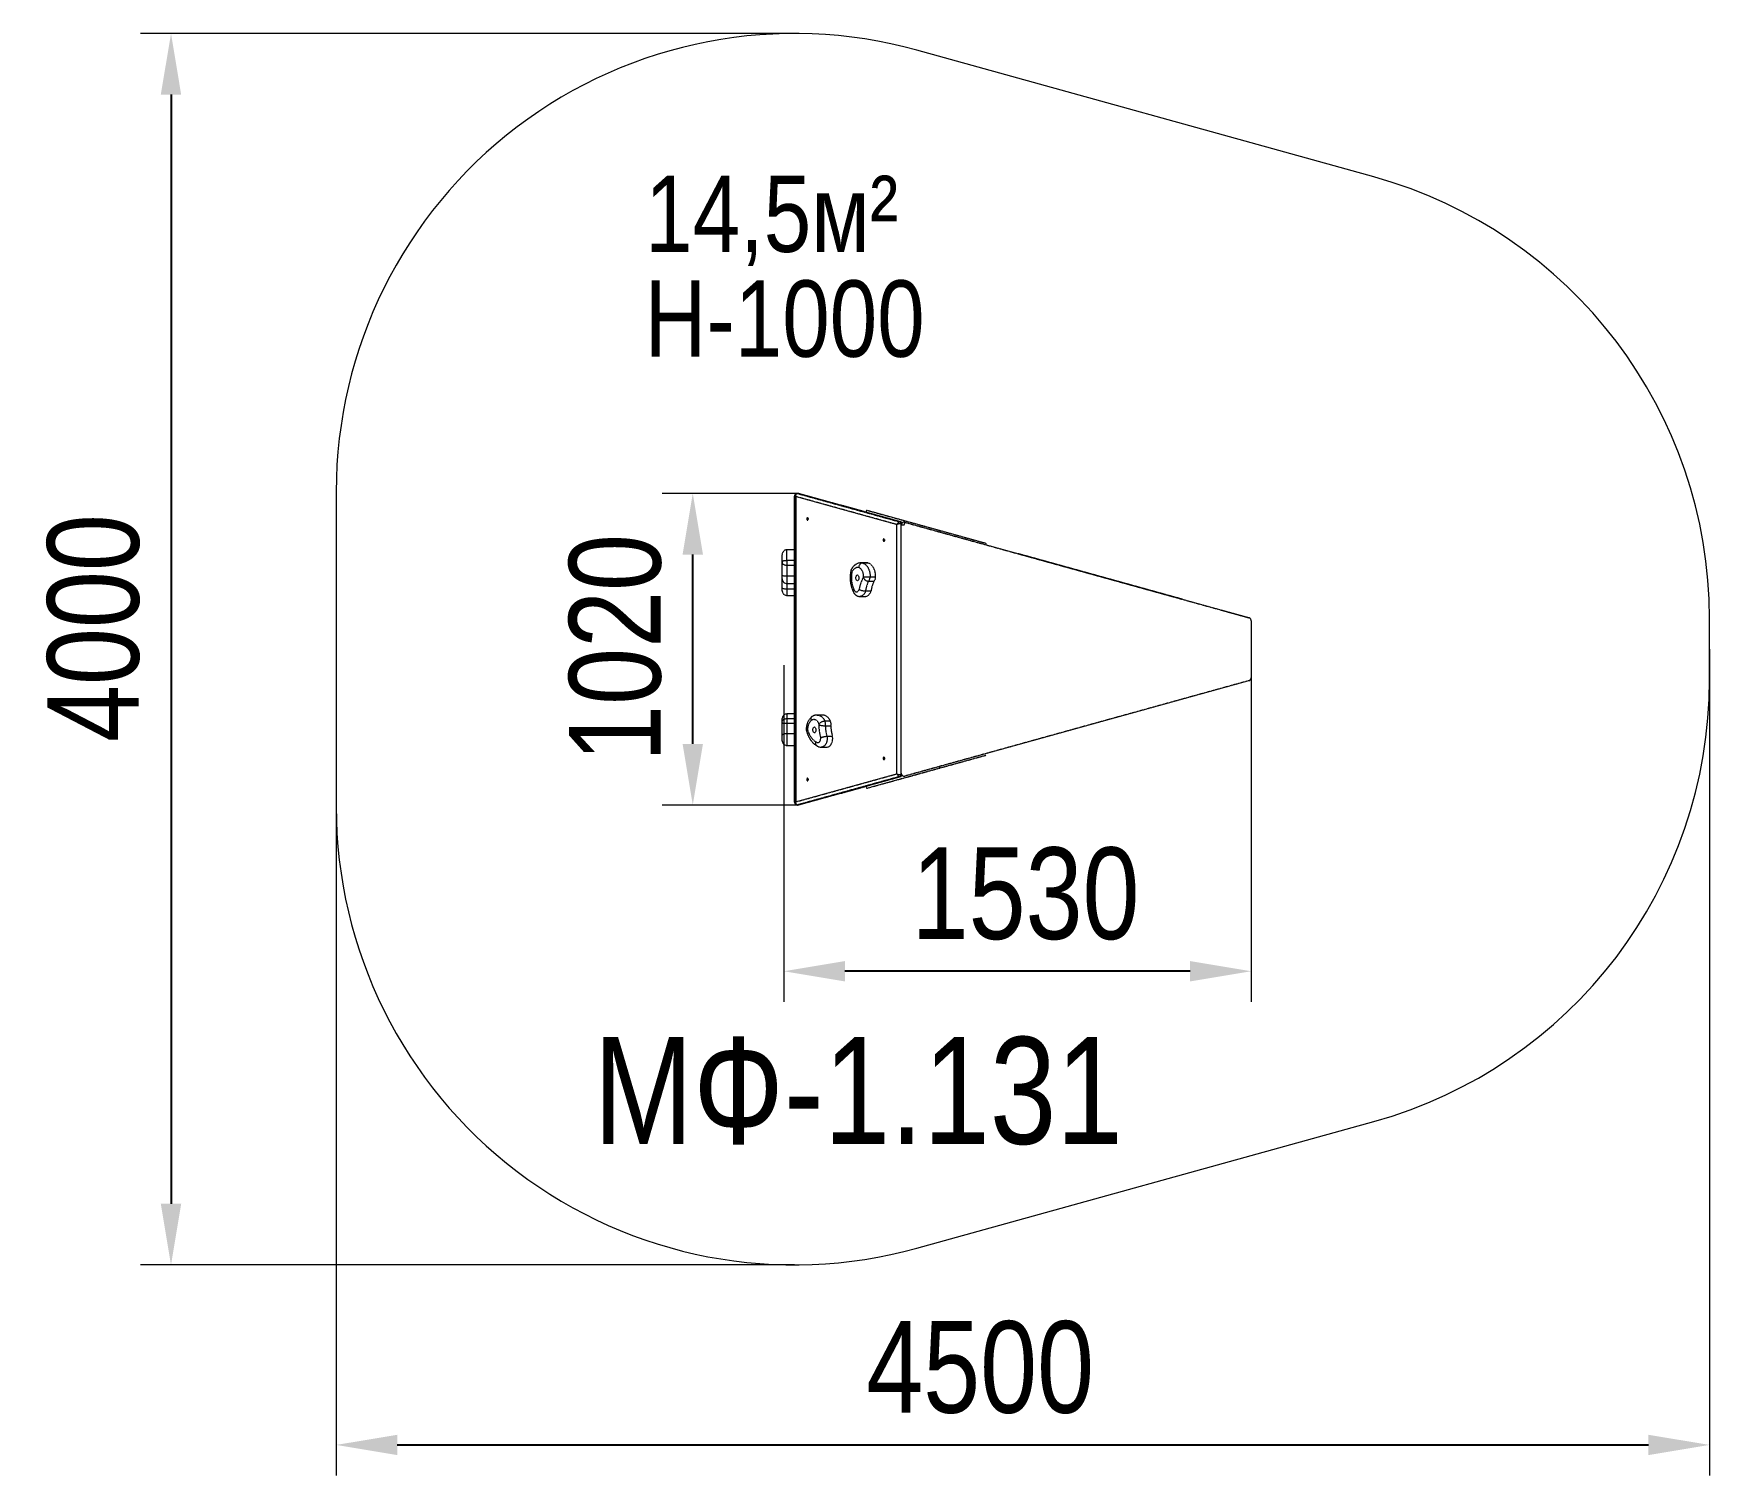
# Model space of a CAD drawing. Header units: millimetres. Extents: x -3068 to 2419, y -2559 to 2162.
import ezdxf

# ---------------------------------------------------------------- set-up
doc = ezdxf.new("R2010")
doc.units = ezdxf.units.MM
doc.linetypes.add('HIDDEN', pattern=[1.905, 1.27, -0.635])
for name, color, linetype in [('DIKOM_АРТИКУЛ', 7, 'Continuous'), ('DIKOM_ЗОНА', 90, 'Continuous'), ('DIKOM_ОБЪЕКТ', 7, 'Continuous'), ('DIKOM_РАЗМЕР_ЗОНА', 7, 'Continuous'), ('DIKOM_РАЗМЕР_ОБЪЕКТА', 7, 'Continuous')]:
    doc.layers.add(name, color=color, linetype=linetype)
doc.styles.add('style1', font='arialbd.ttf', dxfattribs={"width": 0.8})
doc.dimstyles.new('1-50', dxfattribs={"dimtxt": 300, "dimasz": 200, "dimexe": 100, "dimexo": 0, "dimgap": 100, "dimtad": 1, "dimtxsty": 'style1', "dimcen": 200, "dimclrd": 7, "dimclre": 7, "dimclrt": 7, "dimadec": 1, "dimazin": 2, "dimtfac": 1, "dimtmove": 0, "dimatfit": 2, "dimfxl": 0, "dimlwd": 25, "dimlwe": 18, "dimarcsym": 0})

# ---------------------------------------------------------------- blocks, each defined once
blk = doc.blocks.new('*D3')
at = {"layer": 'Defpoints', "color": 0, "transparency": 16777216}
for p in [(-611.5, 94.5), (918.5, 94.5), (-611.5, -907.8)]:
    blk.add_point(p, dxfattribs=at)
at = {"layer": 'DIKOM_РАЗМЕР_ОБЪЕКТА', "color": 7, "lineweight": 18, "transparency": 16777216}
for p, q in [((-611.5, 94.5), (-611.5, -1007.8)), ((918.5, 94.5), (918.5, -1007.8))]:
    blk.add_line(p, q, dxfattribs=at)
at = {"layer": 'DIKOM_РАЗМЕР_ОБЪЕКТА', "color": 7, "lineweight": 25, "transparency": 16777216}
blk.add_line((718.5, -907.8), (-411.5, -907.8), dxfattribs=at)
at = {"layer": 'DIKOM_РАЗМЕР_ОБЪЕКТА', "color": 7, "transparency": 16777216}
for points in [[(-411.5, -874.5), (-411.5, -941.1), (-611.5, -907.8)], [(718.5, -874.5), (718.5, -941.1), (918.5, -907.8)]]:
    blk.add_solid(points, dxfattribs=at)
at = {"layer": 'DIKOM_РАЗМЕР_ОБЪЕКТА', "color": 7, "transparency": 16777216, "insert": (179.8, -654.5), "char_height": 300, "attachment_point": 5, "style": 'style1'}
blk.add_mtext('{\\fArial|b0|i0|c204|p34;1530}', dxfattribs=at)
blk = doc.blocks.new('*D0')
at = {"layer": 'Defpoints', "color": 0, "transparency": 16777216}
for p in [(-909.6, 656.5), (-567.9, 656.5), (-567.9, -363.5)]:
    blk.add_point(p, dxfattribs=at)
at = {"layer": 'DIKOM_РАЗМЕР_ОБЪЕКТА', "color": 7, "lineweight": 18, "transparency": 16777216}
for p, q in [((-567.9, 656.5), (-1009.6, 656.5)), ((-567.9, -363.5), (-1009.6, -363.5))]:
    blk.add_line(p, q, dxfattribs=at)
at = {"layer": 'DIKOM_РАЗМЕР_ОБЪЕКТА', "color": 7, "lineweight": 25, "transparency": 16777216}
blk.add_line((-909.6, -163.5), (-909.6, 456.5), dxfattribs=at)
at = {"layer": 'DIKOM_РАЗМЕР_ОБЪЕКТА', "color": 7, "transparency": 16777216}
for points in [[(-943, 456.5), (-876.3, 456.5), (-909.6, 656.5)], [(-943, -163.5), (-876.3, -163.5), (-909.6, -363.5)]]:
    blk.add_solid(points, dxfattribs=at)
at = {"layer": 'DIKOM_РАЗМЕР_ОБЪЕКТА', "color": 7, "transparency": 16777216, "insert": (-1162.8, 150.8), "char_height": 300, "attachment_point": 5, "rotation": 90, "style": 'style1'}
blk.add_mtext('{\\fArial|b0|i0|c204|p34;1020}', dxfattribs=at)
blk = doc.blocks.new('*D1')
at = {"layer": 'Defpoints', "color": 0, "transparency": 16777216}
for p in [(-2076.8, 138.5), (2418.5, 146.5), (2418.5, -2458.5)]:
    blk.add_point(p, dxfattribs=at)
at = {"layer": 'DIKOM_РАЗМЕР_ЗОНА', "color": 7, "lineweight": 18, "transparency": 16777216}
for p, q in [((-2076.8, 138.5), (-2076.8, -2558.5)), ((2418.5, 146.5), (2418.5, -2558.5))]:
    blk.add_line(p, q, dxfattribs=at)
at = {"layer": 'DIKOM_РАЗМЕР_ЗОНА', "color": 7, "lineweight": 25, "transparency": 16777216}
blk.add_line((-1876.8, -2458.5), (2218.5, -2458.5), dxfattribs=at)
at = {"layer": 'DIKOM_РАЗМЕР_ЗОНА', "color": 7, "transparency": 16777216}
for points in [[(-1876.8, -2425.2), (-1876.8, -2491.8), (-2076.8, -2458.5)], [(2218.5, -2425.2), (2218.5, -2491.8), (2418.5, -2458.5)]]:
    blk.add_solid(points, dxfattribs=at)
at = {"layer": 'DIKOM_РАЗМЕР_ЗОНА', "color": 7, "transparency": 16777216, "insert": (31.1, -2205.3), "char_height": 300, "attachment_point": 5, "style": 'style1'}
blk.add_mtext('{\\fArial|b0|i0|c204|p34;4500}', dxfattribs=at)
blk = doc.blocks.new('*D2')
at = {"layer": 'Defpoints', "color": 0, "transparency": 16777216}
for p in [(-576.8, 2162.2), (-2617.6, -1869.1), (-576.8, -1869.1)]:
    blk.add_point(p, dxfattribs=at)
at = {"layer": 'DIKOM_РАЗМЕР_ЗОНА', "color": 7, "lineweight": 18, "transparency": 16777216}
for p, q in [((-576.8, 2162.2), (-2717.6, 2162.2)), ((-576.8, -1869.1), (-2717.6, -1869.1))]:
    blk.add_line(p, q, dxfattribs=at)
at = {"layer": 'DIKOM_РАЗМЕР_ЗОНА', "color": 7, "lineweight": 25, "transparency": 16777216}
blk.add_line((-2617.6, 1962.2), (-2617.6, -1669.1), dxfattribs=at)
at = {"layer": 'DIKOM_РАЗМЕР_ЗОНА', "color": 7, "transparency": 16777216}
for points in [[(-2651, 1962.2), (-2584.3, 1962.2), (-2617.6, 2162.2)], [(-2651, -1669.1), (-2584.3, -1669.1), (-2617.6, -1869.1)]]:
    blk.add_solid(points, dxfattribs=at)
at = {"layer": 'DIKOM_РАЗМЕР_ЗОНА', "color": 7, "transparency": 16777216, "insert": (-2870.8, 215.8), "char_height": 300, "attachment_point": 5, "rotation": 90, "style": 'style1'}
blk.add_mtext('{\\fArial|b0|i0|c204|p34;4000}', dxfattribs=at)

msp = doc.modelspace()

# ---------------------------------------------------------------- linework, layer by layer
at = {"layer": 'DIKOM_ЗОНА', "color": 3, "lineweight": 15}
msp.add_lwpolyline([(-175.964, 2107.629, 0.49586052), (-2076.822, 662.183), (-2076.822, -369.11, 0.49586052), (-175.964, -1814.556), (1319.4, -1399.855, 0.33702305), (2418.543, 45.591), (2418.543, 247.482, 0.33702305), (1319.4, 1692.928)], format="xyb", close=True, dxfattribs=at)
at = {"layer": 'DIKOM_ОБЪЕКТ', "color": 7, "linetype": 'HIDDEN', "lineweight": 15}
for p, q in [((-576.822, -353.964), (-576.822, 647.037)), ((-575.32, 649.292), (-575.32, -356.219)), ((-241.556, 554.526), (-572.661, 646.352)), ((-572.661, 646.352), (-572.661, -353.279)), ((-566.809, 656.589), (-568.249, 656.589)), ((-568.248, 656.589), (-567.462, 656.481)), ((-567.462, 656.481), (-231.5, 563.309)), ((-566.022, 656.481), (-567.462, 656.481)), ((-566.022, 656.481), (-566.803, 656.589)), ((-566.143, 656.536), (-565.322, 656.536)), ((-230.06, 563.309), (-566.022, 656.481)), ((-228.803, 563.145), (-564.675, 656.292)), ((-425.454, 617.682), (-425.071, 619.061)), ((-425.071, 619.061), (-347.981, 597.682)), ((-347.981, 597.682), (-348.364, 596.302)), ((-340.737, 601.9), (-342.723, 594.738)), ((-241.556, -261.453), (-241.556, 554.526)), ((-231.5, 563.309), (-230.06, 563.309)), ((-228.123, 557.417), (-228.123, -264.344)), ((-226.683, 557.417), (-228.123, 557.417)), ((-218.186, 552.208), (-227.686, 552.208)), ((-227.686, -259.135), (-227.686, 552.208)), ((-226.683, 556.573), (-226.683, 557.417)), ((-215.028, 561.849), (911.215, 249.514)), ((-101.165, 530.272), (-99.829, 535.09)), ((-616.822, 433.236), (-616.822, 456.775)), ((-576.822, 471.775), (-601.822, 471.775)), ((-601.822, 437.535), (-601.822, 471.775)), ((49.55, 488.475), (50.886, 493.293)), ((692.466, 310.178), (154.32, 459.42)), ((-616.822, 431.099), (-616.822, 433.236)), ((-616.822, 387.898), (-616.822, 431.099)), ((-616.822, 376.794), (-616.822, 387.898)), ((-601.822, 437.535), (-601.822, 421.784)), ((-601.822, 437.535), (-576.822, 437.535)), ((-601.822, 421.784), (-601.822, 387.153)), ((-601.822, 421.784), (-576.822, 421.784)), ((-601.822, 387.153), (-576.822, 387.153)), ((-601.822, 387.153), (-601.822, 361.794)), ((-340.175, 429.141), (-358.177, 429.141)), ((-354.326, 428.836), (-336.324, 428.836)), ((-616.822, 347.159), (-616.822, 376.794)), ((-616.822, 337.84), (-616.822, 347.159)), ((-601.822, 361.794), (-576.822, 361.794)), ((-601.822, 361.794), (-601.822, 344.43)), ((-601.822, 344.43), (-576.822, 344.43)), ((-601.822, 344.43), (-601.822, 322.84)), ((-344.059, 337.326), (-326.057, 337.326)), ((-334.197, 369.353), (-316.195, 369.353)), ((-329.21, 383.724), (-311.208, 383.724)), ((-601.822, 322.84), (-576.822, 322.84)), ((-362.668, 319.371), (-344.666, 319.371)), ((823.216, 273.918), (911.215, 249.514)), ((918.543, 239.877), (918.543, 53.195)), ((911.215, 43.559), (-215.013, -268.772)), ((911.215, 43.559), (797.54, 12.034)), ((-616.822, -91.049), (-616.822, -80.284)), ((-616.822, -93.45), (-616.822, -91.049)), ((-616.822, -135.34), (-616.822, -93.45)), ((-576.822, -65.284), (-601.822, -65.284)), ((-601.822, -65.284), (-601.822, -80.448)), ((-601.822, -80.448), (-601.822, -95.833)), ((-601.822, -80.448), (-576.822, -80.448)), ((-601.822, -95.833), (-601.822, -128.879)), ((-601.822, -95.833), (-576.822, -95.833)), ((-484.692, -68.95), (-502.694, -68.95)), ((-477.467, -88.241), (-459.465, -88.241)), ((-475.533, -104.066), (-457.531, -104.066)), ((-616.822, -153.257), (-616.822, -135.34)), ((-601.822, -128.879), (-576.822, -128.879)), ((-601.822, -128.879), (-601.822, -168.257)), ((-470.219, -138.257), (-452.217, -138.257)), ((-601.822, -168.257), (-576.822, -168.257)), ((-489.734, -174.36), (-471.732, -174.36)), ((-572.661, -353.279), (-241.556, -261.453)), ((-231.5, -270.236), (-567.462, -363.408)), ((-566.022, -363.408), (-230.06, -270.236)), ((-564.675, -363.219), (-228.803, -270.072)), ((-230.06, -270.236), (-231.5, -270.236)), ((-228.123, -264.344), (-226.683, -264.344)), ((-226.683, -264.344), (-226.683, -263.5)), ((-99.829, -242.017), (-101.165, -237.199)), ((-425.071, -325.988), (-425.454, -324.609)), ((-347.981, -304.609), (-425.071, -325.988)), ((-348.364, -303.229), (-347.981, -304.609)), ((-342.723, -301.665), (-340.737, -308.827)), ((-567.462, -363.408), (-568.254, -363.516)), ((-568.249, -363.516), (-566.809, -363.516)), ((-567.462, -363.408), (-566.022, -363.408)), ((-566.804, -363.516), (-566.022, -363.408)), ((-565.322, -363.464), (-566.246, -363.464))]:
    msp.add_line(p, q, dxfattribs=at)
at = {"layer": 'DIKOM_ОБЪЕКТ', "color": 7, "linetype": 'HIDDEN', "lineweight": 15, "flags": 128}
for points in [[(-536.699, 573.208), (-536.575, 572.015), (-536.211, 570.927), (-535.641, 570.042), (-534.916, 569.438), (-534.099, 569.17), (-533.264, 569.26), (-532.484, 569.701), (-531.829, 570.454), (-531.357, 571.451), (-531.11, 572.605), (-531.11, 573.812), (-531.357, 574.966), (-531.829, 575.963), (-532.484, 576.716), (-533.264, 577.157), (-534.099, 577.247), (-534.916, 576.978), (-535.641, 576.375), (-536.211, 575.49), (-536.575, 574.402), (-536.699, 573.208)], [(-340.737, 601.9), (-340.566, 601.852), (-340.054, 601.71), (-339.203, 601.474), (-338.015, 601.145), (-336.493, 600.723), (-334.642, 600.209), (-332.466, 599.606), (-329.972, 598.914), (-327.168, 598.137), (-324.06, 597.275), (-320.659, 596.331), (-316.973, 595.309), (-313.012, 594.211), (-308.789, 593.04), (-304.315, 591.799), (-299.603, 590.492), (-294.666, 589.123), (-289.518, 587.695), (-284.174, 586.213), (-278.649, 584.681), (-272.958, 583.103), (-267.118, 581.483), (-261.146, 579.827), (-255.057, 578.138), (-248.87, 576.423), (-242.602, 574.684), (-236.27, 572.928), (-229.894, 571.16), (-223.49, 569.384), (-217.077, 567.605), (-210.672, 565.829), (-204.296, 564.061), (-197.964, 562.305), (-191.696, 560.567), (-185.509, 558.851), (-179.42, 557.163), (-173.448, 555.506), (-167.608, 553.887), (-161.917, 552.308), (-156.392, 550.776), (-151.048, 549.294), (-145.9, 547.866), (-140.963, 546.497), (-136.251, 545.19), (-131.777, 543.95), (-127.554, 542.779), (-123.593, 541.68), (-119.907, 540.658), (-116.506, 539.715), (-113.398, 538.853), (-110.594, 538.075), (-108.1, 537.384), (-105.924, 536.78), (-104.073, 536.267), (-102.551, 535.845), (-101.363, 535.515), (-100.512, 535.279), (-100, 535.137), (-99.829, 535.09)], [(-217.552, 552.69), (-217.057, 554.476), (-216.581, 556.193), (-216.142, 557.776), (-215.757, 559.163), (-215.441, 560.302), (-215.207, 561.148), (-215.062, 561.669), (-215.013, 561.845)], [(-286.558, 503.838), (-286.433, 502.644), (-286.07, 501.557), (-285.5, 500.672), (-284.775, 500.068), (-283.958, 499.799), (-283.123, 499.89), (-282.343, 500.331), (-281.688, 501.083), (-281.216, 502.081), (-280.969, 503.234), (-280.969, 504.442), (-281.216, 505.595), (-281.688, 506.593), (-282.343, 507.345), (-283.123, 507.786), (-283.958, 507.877), (-284.775, 507.608), (-285.5, 507.004), (-286.07, 506.119), (-286.433, 505.032), (-286.558, 503.838)], [(-99.829, 535.09), (-99.402, 534.972), (-96.34, 534.122), (-93.004, 533.197), (-89.408, 532.2), (-85.567, 531.135), (-81.497, 530.006), (-77.216, 528.819), (-72.74, 527.578), (-68.09, 526.288), (-63.285, 524.955), (-58.344, 523.585), (-53.288, 522.183), (-48.139, 520.755), (-42.918, 519.307), (-37.648, 517.845), (-32.349, 516.376), (-27.045, 514.905), (-21.758, 513.439), (-16.509, 511.983), (-11.322, 510.545), (-6.217, 509.129), (-1.216, 507.742), (3.66, 506.39), (8.391, 505.078), (12.956, 503.812), (17.336, 502.597), (21.514, 501.438), (25.472, 500.341), (29.192, 499.309), (32.66, 498.347), (35.861, 497.46), (38.781, 496.65), (41.409, 495.921), (43.732, 495.277), (45.743, 494.719), (47.431, 494.251), (48.79, 493.874), (49.814, 493.59), (50.5, 493.4), (50.843, 493.305), (50.886, 493.293)], [(-366.615, 413.978), (-369.077, 414.141), (-371.537, 413.95), (-373.973, 413.405), (-376.358, 412.513), (-378.67, 411.282), (-380.885, 409.725), (-382.981, 407.858), (-384.937, 405.698), (-386.734, 403.268), (-388.354, 400.591)], [(-371.546, 371.374), (-370.335, 371.359), (-369.147, 371.696), (-368.03, 372.37), (-367.029, 373.355), (-366.187, 374.61), (-365.538, 376.083), (-365.107, 377.714), (-364.914, 379.437), (-364.964, 381.181), (-365.258, 382.875), (-365.782, 384.449), (-366.515, 385.838), (-367.427, 386.987), (-368.481, 387.847), (-369.633, 388.384), (-370.837, 388.576), (-372.043, 388.414), (-373.202, 387.906), (-374.266, 387.072), (-375.192, 385.947), (-375.941, 384.576), (-376.484, 383.015), (-376.798, 381.329), (-376.87, 379.587), (-376.697, 377.859), (-376.286, 376.217), (-375.654, 374.728), (-374.827, 373.452), (-373.839, 372.443), (-372.731, 371.741), (-371.546, 371.374)], [(-350.453, 383.35), (-350.403, 386.587), (-350.605, 389.81), (-351.055, 392.982), (-351.749, 396.06), (-352.677, 399.008), (-353.829, 401.788), (-355.188, 404.364), (-356.739, 406.705), (-358.462, 408.782), (-360.336, 410.568), (-362.336, 412.041), (-364.438, 413.182), (-366.615, 413.978)], [(-358.106, 429.141), (-357.45, 429.131), (-354.326, 428.836)], [(-354.326, 428.836), (-351.655, 427.973), (-349.048, 426.768), (-346.527, 425.231), (-344.112, 423.374), (-341.822, 421.212), (-339.677, 418.763), (-337.692, 416.045), (-335.885, 413.082), (-334.269, 409.898), (-332.859, 406.517), (-331.665, 402.967), (-330.696, 399.277), (-329.962, 395.477), (-329.467, 391.597), (-329.215, 387.669), (-329.21, 383.724)], [(-336.324, 428.836), (-339.448, 429.131), (-340.175, 429.141)], [(-311.208, 383.724), (-311.213, 387.669), (-311.465, 391.597), (-311.96, 395.477), (-312.694, 399.277), (-313.663, 402.967), (-314.857, 406.517), (-316.267, 409.898), (-317.883, 413.082), (-319.69, 416.045), (-321.675, 418.763), (-323.82, 421.212), (-326.11, 423.374), (-328.525, 425.231), (-331.046, 426.768), (-333.653, 427.973), (-336.324, 428.836)], [(-382.603, 343.592), (-381.93, 341.486), (-381.026, 339.57), (-379.915, 337.894), (-378.627, 336.506), (-377.198, 335.443), (-375.667, 334.734), (-374.076, 334.398), (-372.468, 334.446), (-370.887, 334.874), (-369.378, 335.673), (-367.98, 336.819), (-366.732, 338.282), (-365.669, 340.021), (-364.82, 341.99)], [(-344.059, 337.326), (-345.024, 334.42), (-346.207, 331.687), (-347.592, 329.16), (-349.163, 326.87), (-350.901, 324.844), (-352.784, 323.109), (-354.789, 321.686), (-356.891, 320.592), (-359.064, 319.84), (-361.282, 319.44), (-362.645, 319.371)], [(-351.575, 381.575), (-351.324, 381.543), (-351.076, 381.606), (-350.848, 381.759), (-350.656, 381.993), (-350.512, 382.291), (-350.427, 382.632), (-350.407, 382.994), (-350.453, 383.35)], [(-344.666, 319.371), (-343.28, 319.44), (-341.062, 319.84), (-338.889, 320.592), (-336.787, 321.686), (-334.782, 323.109), (-332.899, 324.844), (-331.161, 326.87), (-329.59, 329.16), (-328.205, 331.687), (-327.022, 334.42), (-326.057, 337.326)], [(-522.142, -86.775), (-524.187, -88.757), (-526.084, -91.023), (-527.815, -93.551), (-529.363, -96.315), (-530.711, -99.287), (-531.847, -102.439), (-532.759, -105.739), (-533.437, -109.153), (-533.876, -112.648), (-534.071, -116.188)], [(-496.501, -97.504), (-497.799, -94.861), (-499.293, -92.445), (-500.966, -90.284), (-502.795, -88.407), (-504.759, -86.836), (-506.833, -85.592), (-508.99, -84.689), (-511.203, -84.14), (-513.446, -83.951), (-515.689, -84.124), (-517.904, -84.658), (-520.064, -85.545), (-522.142, -86.775)], [(-508.495, -125.23), (-507.516, -124.202), (-506.701, -122.912), (-506.082, -121.411), (-505.686, -119.762), (-505.528, -118.031), (-505.615, -116.29), (-505.943, -114.61), (-506.5, -113.06), (-507.261, -111.702), (-508.197, -110.594), (-509.268, -109.78), (-510.431, -109.293), (-511.639, -109.153), (-512.841, -109.367), (-513.989, -109.924), (-515.035, -110.804), (-515.937, -111.969), (-516.658, -113.372), (-517.168, -114.955), (-517.446, -116.653), (-517.482, -118.398), (-517.273, -120.118), (-516.828, -121.741), (-516.166, -123.202), (-515.313, -124.442), (-514.304, -125.408), (-513.181, -126.062), (-511.99, -126.377), (-510.779, -126.34), (-509.598, -125.952), (-508.495, -125.23)], [(-502.675, -68.95), (-500.356, -69.08), (-497.639, -69.559), (-494.962, -70.388), (-492.349, -71.559), (-489.818, -73.064), (-487.392, -74.891), (-485.089, -77.023), (-482.928, -79.445), (-480.927, -82.137), (-479.102, -85.077), (-477.467, -88.241)], [(-459.465, -88.241), (-461.1, -85.077), (-462.925, -82.137), (-464.926, -79.445), (-467.087, -77.023), (-469.39, -74.891), (-471.816, -73.064), (-474.347, -71.559), (-476.96, -70.388), (-479.637, -69.559), (-482.354, -69.08), (-484.692, -68.95)], [(-534.071, -116.188), (-532.797, -120.792), (-531.292, -125.249), (-529.565, -129.536), (-527.625, -133.629), (-525.482, -137.506), (-523.148, -141.147), (-520.636, -144.533), (-517.958, -147.644), (-515.13, -150.464), (-512.165, -152.979), (-509.082, -155.174), (-505.895, -157.038)], [(-505.895, -157.038), (-504.484, -158.151), (-502.966, -158.915), (-501.381, -159.306), (-499.772, -159.316), (-498.185, -158.944), (-496.662, -158.199), (-495.245, -157.103), (-493.973, -155.684), (-492.881, -153.983), (-491.998, -152.046), (-491.349, -149.925), (-490.952, -147.68), (-490.817, -145.37), (-490.948, -143.06)], [(-470.219, -138.257), (-469.793, -141.419), (-469.614, -144.63), (-469.682, -147.849), (-469.997, -151.038), (-470.556, -154.156), (-471.352, -157.166), (-472.374, -160.03), (-473.61, -162.714), (-475.045, -165.183), (-476.661, -167.408), (-478.438, -169.361), (-480.355, -171.018), (-482.387, -172.358), (-484.51, -173.365), (-486.697, -174.027), (-488.922, -174.336), (-489.727, -174.36)], [(-471.732, -174.36), (-470.92, -174.336), (-468.695, -174.027), (-466.508, -173.365), (-464.385, -172.358), (-462.353, -171.018), (-460.436, -169.361), (-458.659, -167.408), (-457.043, -165.183), (-455.608, -162.714), (-454.372, -160.03), (-453.35, -157.166), (-452.554, -154.156), (-451.995, -151.038), (-451.68, -147.849), (-451.611, -144.63), (-451.791, -141.419), (-452.217, -138.257)], [(-286.558, -210.765), (-286.433, -211.959), (-286.07, -213.046), (-285.5, -213.931), (-284.775, -214.535), (-283.958, -214.804), (-283.123, -214.713), (-282.343, -214.272), (-281.688, -213.52), (-281.216, -212.522), (-280.969, -211.369), (-280.969, -210.161), (-281.216, -209.008), (-281.688, -208.01), (-282.343, -207.258), (-283.123, -206.817), (-283.958, -206.726), (-284.775, -206.995), (-285.5, -207.599), (-286.07, -208.484), (-286.433, -209.571), (-286.558, -210.765)], [(-99.829, -242.017), (-99.402, -241.899), (-96.34, -241.049), (-93.004, -240.124), (-89.408, -239.127), (-85.567, -238.062), (-81.497, -236.933), (-77.216, -235.746), (-72.74, -234.505), (-68.09, -233.215), (-63.285, -231.882), (-58.344, -230.512), (-53.288, -229.11), (-48.139, -227.682), (-42.918, -226.234), (-37.648, -224.772), (-32.349, -223.303), (-27.045, -221.832), (-21.758, -220.366), (-16.509, -218.91), (-11.322, -217.472), (-6.217, -216.056), (-1.216, -214.669), (3.66, -213.317), (8.391, -212.005), (12.956, -210.739), (17.336, -209.524), (21.514, -208.365), (25.472, -207.268), (29.192, -206.236), (32.66, -205.274), (35.861, -204.387), (38.781, -203.577), (41.409, -202.848), (43.732, -202.204), (45.743, -201.646), (47.431, -201.178), (48.79, -200.801), (49.814, -200.517), (50.5, -200.327), (50.843, -200.232), (50.886, -200.22)], [(-340.737, -308.827), (-340.566, -308.779), (-340.054, -308.637), (-339.203, -308.401), (-338.015, -308.072), (-336.493, -307.65), (-334.642, -307.136), (-332.466, -306.533), (-329.972, -305.841), (-327.168, -305.064), (-324.06, -304.202), (-320.659, -303.258), (-316.973, -302.236), (-313.012, -301.138), (-308.789, -299.967), (-304.315, -298.726), (-299.603, -297.419), (-294.666, -296.05), (-289.518, -294.622), (-284.174, -293.14), (-278.649, -291.608), (-272.958, -290.03), (-267.118, -288.41), (-261.146, -286.754), (-255.057, -285.065), (-248.87, -283.35), (-242.602, -281.611), (-236.27, -279.855), (-229.894, -278.087), (-223.49, -276.311), (-217.077, -274.533), (-210.672, -272.757), (-204.296, -270.988), (-197.964, -269.232), (-191.696, -267.494), (-185.509, -265.778), (-179.42, -264.09), (-173.448, -262.433), (-167.608, -260.814), (-161.917, -259.235), (-156.392, -257.703), (-151.048, -256.221), (-145.9, -254.793), (-140.963, -253.424), (-136.251, -252.118), (-131.777, -250.877), (-127.554, -249.706), (-123.593, -248.607), (-119.907, -247.585), (-116.506, -246.642), (-113.398, -245.78), (-110.594, -245.002), (-108.1, -244.311), (-105.924, -243.707), (-104.073, -243.194), (-102.551, -242.772), (-101.363, -242.442), (-100.512, -242.206), (-100, -242.064), (-99.829, -242.017)], [(-536.699, -280.135), (-536.575, -281.329), (-536.211, -282.417), (-535.641, -283.302), (-534.916, -283.905), (-534.099, -284.174), (-533.264, -284.084), (-532.484, -283.643), (-531.829, -282.89), (-531.357, -281.893), (-531.11, -280.739), (-531.11, -279.532), (-531.357, -278.378), (-531.829, -277.381), (-532.484, -276.628), (-533.264, -276.187), (-534.099, -276.097), (-534.916, -276.365), (-535.641, -276.969), (-536.211, -277.854), (-536.575, -278.942), (-536.699, -280.135)]]:
    msp.add_lwpolyline(points, dxfattribs=at)
at = {"layer": 'DIKOM_ОБЪЕКТ', "color": 7, "linetype": 'HIDDEN', "lineweight": 15}
for centre, radius, start, end in [((-567.322, 647.036), 9.5, 133.439647, 180), ((-565.322, 647.036), 9.5, 57.637375, 90), ((-233.933, 558.001), 5.839, 354.260719, 65.37276), ((-232.493, 558.001), 5.839, 354.261173, 65.372306), ((-217.686, 552.208), 10, 74.5, 180), ((-217.686, 552.208), 0.5, 74.5, 180), ((-601.822, 456.775), 15, 90, 180), ((-297.159, 381.001), 93.275, 167.876605, 203.645072), ((-601.822, 376.794), 15, 180, 270), ((-601.822, 337.84), 15, 180, 270), ((-250.96, 325.901), 114.992, 151.042558, 171.957217), ((-246.197, 324.722), 98.671, 153.107494, 172.661229), ((-348.547, 382.383), 19.384, 317.759513, 3.965461), ((-228.194, 324.721), 98.672, 153.107475, 172.661053), ((-330.545, 382.383), 19.384, 317.759782, 3.965616), ((908.543, 239.877), 10, 0, 74.5), ((908.543, 53.195), 10, 285.5, 0), ((-601.822, -80.284), 15, 90, 180), ((-366.353, -104.585), 130.401, 177.938082, 197.160835), ((-497.771, -98.615), 1.687, 310.761174, 41.199646), ((-497.052, -98.665), 22.187, 345.910365, 28.022542), ((-366.981, -104.703), 108.554, 179.663856, 198.005511), ((-479.051, -98.665), 22.187, 345.911021, 28.021886), ((-348.98, -104.703), 108.553, 179.663695, 198.005476), ((-601.822, -153.257), 15, 180, 270), ((-233.933, -264.928), 5.839, 294.62724, 5.739281), ((-232.493, -264.928), 5.839, 294.627694, 5.738827), ((-217.686, -259.135), 10, 180, 285.5), ((-567.322, -353.964), 9.5, 180, 228.599339), ((-565.322, -353.964), 9.5, 270, 302.362625)]:
    msp.add_arc(centre, radius, start, end, dxfattribs=at)
for centre, major_axis, ratio, start_param, end_param in [((-567.322, 647.036), (9.5, 0), 0.36842105, 2.57171963, 3.14159265), ((-565.82, 646.352), (9.454, -3.227), 0.29051371, 3.24210975, 4.00732563), ((-565.82, 646.352), (-2.861, 9.96), 0.64527554, 6.09989838, 7.67069471), ((-564.38, 646.352), (-2.861, 9.96), 0.64527554, 5.90625416, 6.09989838), ((-234.715, 554.526), (5.687, 8.047), 0.61879271, 0.41226374, 1.98306007), ((-234.715, 554.526), (9.49, 2.1), 0.20932776, 0.75762884, 2.32842516), ((-233.275, 554.526), (5.687, 8.047), 0.61879271, 0.22930144, 0.41226374), ((-233.275, 554.526), (9.49, 2.1), 0.20932776, 0.68852066, 0.75762884), ((-234.715, -261.453), (9.49, -2.1), 0.20932776, 3.95476014, 5.52555647), ((-234.715, -261.453), (-5.687, 8.047), 0.61879271, 1.15853259, 2.72932891), ((-233.275, -261.453), (-5.687, 8.047), 0.61879271, 2.72932891, 2.9148478), ((-233.275, -261.453), (9.49, -2.1), 0.20932776, 5.52555647, 5.59466465), ((-567.322, -353.964), (9.5, 0), 0.36842105, 3.14159265, 3.71146568), ((-565.82, -353.279), (9.454, 3.227), 0.29051371, 2.27585968, 3.04273838), ((-565.82, -353.279), (2.861, 9.96), 0.64527554, 1.75408325, 3.32487958), ((-564.38, -353.279), (2.861, 9.96), 0.64527554, 3.32487958, 3.5185238)]:
    msp.add_ellipse(centre, major_axis=major_axis, ratio=ratio, start_param=start_param, end_param=end_param, dxfattribs=at)
for points, knots in [([(-568.249, 656.589), (-568.72, 656.564), (-569.656, 656.512), (-571.007, 656.092), (-572.274, 655.415), (-573.377, 654.478), (-574.245, 653.346), (-574.853, 652.122), (-575.202, 650.845), (-575.34, 649.878), (-575.309, 649.354), (-575.303, 649.258)], [0, 0, 0, 0, 0.12330466, 0.24502138, 0.36676735, 0.49749134, 0.62097256, 0.73949363, 0.85597924, 0.97368033, 1, 1, 1, 1]), ([(-564.624, 656.249), (-564.948, 656.343), (-565.661, 656.55), (-566.404, 656.575), (-566.809, 656.589)], [0, 0, 0, 0, 0.4543191, 1, 1, 1, 1]), ([(-224.429, 559.445), (-224.455, 559.515), (-224.639, 560.015), (-225.243, 560.856), (-226.213, 561.869), (-227.376, 562.612), (-228.291, 563.031), (-228.818, 563.135), (-228.919, 563.155)], [0, 0, 0, 0, 0.037096862, 0.265735343, 0.505057111, 0.731155909, 0.948511399, 1, 1, 1, 1]), ([(-616.822, 433.236), (-616.822, 433.241), (-616.82, 433.66), (-616.6, 434.255), (-615.749, 435.029), (-614.592, 435.653), (-613.066, 436.206), (-611.229, 436.676), (-609.119, 437.053), (-606.806, 437.328), (-604.349, 437.502), (-602.664, 437.524), (-601.822, 437.535)], [0, 0, 0, 0, 0.00168165, 0.14323798, 0.25039955, 0.35756149, 0.46465015, 0.57173679, 0.6788033, 0.78586712, 0.89293341, 1, 1, 1, 1]), ([(-616.822, 431.099), (-616.822, 431.092), (-616.822, 430.546), (-616.748, 429.565), (-616.385, 428.192), (-615.648, 426.819), (-614.481, 425.525), (-612.955, 424.403), (-611.13, 423.465), (-609.04, 422.723), (-606.753, 422.186), (-604.322, 421.848), (-602.655, 421.805), (-601.822, 421.784)], [0, 0, 0, 0, 0.00107908, 0.08253574, 0.16443164, 0.26978592, 0.37515424, 0.47957299, 0.58398586, 0.68798259, 0.7919747, 0.89598729, 1, 1, 1, 1]), ([(-616.822, 387.898), (-616.822, 387.896), (-616.821, 387.807), (-616.592, 387.67), (-615.736, 387.516), (-614.577, 387.405), (-613.048, 387.318), (-611.22, 387.253), (-609.11, 387.206), (-606.814, 387.175), (-604.354, 387.157), (-602.674, 387.154), (-601.822, 387.153)], [0, 0, 0, 0, 0.00204345, 0.14514707, 0.25093683, 0.3597585, 0.46508331, 0.57343313, 0.67855311, 0.78670883, 0.89182748, 1, 1, 1, 1]), ([(-391.811, 405.545), (-391.941, 404.983), (-392.448, 402.782), (-393.166, 398.878), (-393.877, 393.822), (-394.35, 388.716), (-394.59, 383.582), (-394.595, 378.438), (-394.365, 373.302), (-393.9, 368.192), (-393.202, 363.127), (-392.271, 358.125), (-391.11, 353.205), (-389.723, 348.382), (-388.103, 343.683), (-386.791, 340.36), (-386.007, 338.621), (-385.891, 338.363)], [0, 0, 0, 0, 0.02533417, 0.09923924, 0.17310344, 0.24694727, 0.32078144, 0.39461998, 0.4684781, 0.54236654, 0.61630021, 0.69029412, 0.76436021, 0.83850734, 0.91273835, 0.98705014, 1, 1, 1, 1]), ([(-391.661, 405.895), (-391.746, 405.696), (-391.94, 405.241), (-391.769, 404.375), (-391.229, 403.344), (-390.179, 402.089), (-389.089, 401.145), (-388.362, 400.597), (-388.354, 400.591)], [0, 0, 0, 0, 0.15013386, 0.34403058, 0.5343763, 0.73010775, 0.99691484, 1, 1, 1, 1]), ([(-358.084, 429.132), (-358.15, 429.135), (-359.277, 429.191), (-361.466, 429.004), (-364.616, 428.55), (-367.711, 427.755), (-370.735, 426.67), (-373.672, 425.289), (-376.51, 423.623), (-379.233, 421.675), (-381.829, 419.454), (-384.28, 416.969), (-386.574, 414.232), (-388.684, 411.254), (-390.39, 408.466), (-391.315, 406.621), (-391.675, 405.902)], [0, 0, 0, 0, 0.00471689, 0.08065629, 0.15640207, 0.23218163, 0.30825459, 0.38486594, 0.46222992, 0.54051465, 0.6198281, 0.70020377, 0.78159713, 0.8638914, 0.94691847, 1, 1, 1, 1]), ([(-354.326, 428.836), (-354.928, 428.796), (-356.15, 428.716), (-357.977, 428.069), (-359.755, 427.045), (-361.407, 425.653), (-362.914, 423.919), (-364.207, 421.919), (-365.273, 419.674), (-366.142, 417.051), (-366.501, 415.102), (-366.612, 414.004), (-366.615, 413.978)], [0, 0, 0, 0, 0.10577364, 0.21461441, 0.32038769, 0.42922822, 0.53502141, 0.64387979, 0.74972898, 0.85864305, 0.99664479, 1, 1, 1, 1]), ([(-616.822, 347.159), (-616.822, 347.156), (-616.821, 346.917), (-616.592, 346.52), (-615.736, 346.011), (-614.577, 345.605), (-613.048, 345.249), (-611.22, 344.956), (-609.11, 344.722), (-606.814, 344.556), (-604.354, 344.45), (-602.674, 344.436), (-601.822, 344.43)], [0, 0, 0, 0, 0.00204356, 0.14514697, 0.25093743, 0.3597587, 0.46508327, 0.57343336, 0.67855319, 0.78670892, 0.89182757, 1, 1, 1, 1]), ([(-385.925, 338.585), (-385.973, 338.706), (-386.126, 339.095), (-385.952, 339.89), (-385.419, 340.935), (-384.38, 342.17), (-383.313, 343.075), (-382.614, 343.584), (-382.603, 343.592)], [0, 0, 0, 0, 0.09486953, 0.30527824, 0.51031515, 0.72125011, 0.99583039, 1, 1, 1, 1]), ([(-385.97, 338.572), (-385.954, 338.512), (-385.667, 337.45), (-384.911, 335.454), (-383.607, 332.659), (-382.011, 330.039), (-380.167, 327.635), (-378.163, 325.563), (-375.985, 323.763), (-373.665, 322.251), (-371.141, 321.017), (-368.533, 320.112), (-365.884, 319.572), (-363.906, 319.341), (-362.827, 319.39), (-362.634, 319.398)], [0, 0, 0, 0, 0.00566557, 0.09875545, 0.19252971, 0.28635331, 0.37969324, 0.47197636, 0.55339443, 0.64232035, 0.72963152, 0.81519638, 0.89921252, 0.98194787, 1, 1, 1, 1]), ([(-364.82, 341.99), (-364.81, 341.984), (-364.062, 341.6), (-362.599, 340.95), (-360.21, 340.097), (-357.891, 339.402), (-355.441, 338.785), (-352.975, 338.269), (-350.513, 337.852), (-348.178, 337.553), (-345.966, 337.362), (-344.701, 337.338), (-344.059, 337.326)], [0, 0, 0, 0, 0.002043875, 0.145147923, 0.250937864, 0.359758975, 0.465084296, 0.573432649, 0.678553733, 0.786708368, 0.891827237, 1, 1, 1, 1]), ([(-351.575, 381.575), (-351.573, 381.567), (-351.423, 380.943), (-350.948, 379.761), (-349.85, 378.012), (-348.386, 376.225), (-346.548, 374.494), (-344.534, 372.973), (-342.415, 371.687), (-340.252, 370.661), (-338.118, 369.914), (-336.057, 369.443), (-334.817, 369.383), (-334.197, 369.353)], [0, 0, 0, 0, 0.00107848, 0.08253573, 0.16443161, 0.26978523, 0.37515457, 0.47957271, 0.58398672, 0.68798195, 0.79197458, 0.89598791, 1, 1, 1, 1]), ([(-350.453, 383.35), (-350.443, 383.352), (-349.667, 383.483), (-348.136, 383.562), (-345.667, 383.64), (-343.266, 383.674), (-340.76, 383.697), (-338.223, 383.709), (-335.725, 383.717), (-333.341, 383.721), (-331.117, 383.724), (-329.846, 383.724), (-329.21, 383.724)], [0, 0, 0, 0, 0.00168186, 0.14323701, 0.25040057, 0.3575625, 0.46465004, 0.57173681, 0.67880357, 0.78586767, 0.8929332, 1, 1, 1, 1]), ([(-616.822, -91.049), (-616.822, -91.039), (-616.82, -90.176), (-616.6, -88.761), (-615.749, -86.869), (-614.592, -85.293), (-613.066, -83.884), (-611.229, -82.674), (-609.119, -81.701), (-606.806, -80.987), (-604.349, -80.535), (-602.664, -80.477), (-601.822, -80.448)], [0, 0, 0, 0, 0.00168158, 0.14323826, 0.25039983, 0.35756164, 0.46465023, 0.57173691, 0.67880328, 0.78586707, 0.89293341, 1, 1, 1, 1]), ([(-616.822, -93.45), (-616.822, -93.454), (-616.822, -93.759), (-616.748, -94.202), (-616.385, -94.646), (-615.648, -95.023), (-614.481, -95.295), (-612.955, -95.495), (-611.13, -95.634), (-609.04, -95.73), (-606.753, -95.791), (-604.322, -95.827), (-602.655, -95.831), (-601.822, -95.833)], [0, 0, 0, 0, 0.00107901, 0.08253568, 0.16443203, 0.26978587, 0.37515434, 0.47957284, 0.58398598, 0.68798252, 0.79197467, 0.89598731, 1, 1, 1, 1]), ([(-520.73, -75.078), (-521.204, -75.485), (-522.557, -76.647), (-524.644, -78.774), (-526.948, -81.505), (-529.068, -84.473), (-530.998, -87.658), (-532.722, -91.039), (-534.229, -94.591), (-535.509, -98.287), (-536.554, -102.102), (-537.36, -106.009), (-537.925, -109.984), (-538.233, -113.934), (-538.298, -116.576), (-538.277, -117.871), (-538.277, -117.89)], [0, 0, 0, 0, 0.04187471, 0.11947679, 0.19768024, 0.27675886, 0.35654633, 0.43685961, 0.51752095, 0.59838047, 0.67931002, 0.76024657, 0.84117228, 0.9220947, 0.99883444, 1, 1, 1, 1]), ([(-520.331, -74.821), (-520.519, -74.942), (-521.166, -75.355), (-521.98, -76.404), (-522.748, -77.93), (-523.172, -79.713), (-523.267, -81.708), (-523, -84.041), (-522.514, -85.775), (-522.151, -86.752), (-522.142, -86.775)], [0, 0, 0, 0, 0.06193026, 0.21216045, 0.35818883, 0.50844677, 0.65455145, 0.80488506, 0.99536914, 1, 1, 1, 1]), ([(-502.669, -68.989), (-503.092, -68.979), (-504.521, -68.947), (-506.947, -69.224), (-509.91, -69.806), (-512.804, -70.706), (-515.61, -71.9), (-518.142, -73.257), (-519.67, -74.319), (-520.351, -74.792)], [0, 0, 0, 0, 0.06726768, 0.22733704, 0.38701629, 0.54691173, 0.70762267, 0.86971156, 1, 1, 1, 1]), ([(-496.669, -99.893), (-496.664, -99.898), (-496.286, -100.27), (-495.405, -100.858), (-493.748, -101.545), (-491.73, -102.179), (-489.373, -102.713), (-486.91, -103.149), (-484.418, -103.491), (-481.961, -103.751), (-479.613, -103.933), (-477.419, -104.045), (-476.162, -104.059), (-475.533, -104.066)], [0, 0, 0, 0, 0.00107822, 0.08253514, 0.1644325, 0.26978614, 0.37515571, 0.47957206, 0.58398603, 0.68798164, 0.79197323, 0.8959887, 1, 1, 1, 1]), ([(-496.501, -97.504), (-496.494, -97.495), (-495.924, -96.723), (-494.696, -95.481), (-492.624, -93.827), (-490.546, -92.453), (-488.326, -91.227), (-486.034, -90.175), (-483.731, -89.329), (-481.491, -88.708), (-479.357, -88.316), (-478.097, -88.266), (-477.467, -88.241)], [0, 0, 0, 0, 0.001681388, 0.143237513, 0.25039948, 0.357561028, 0.464650489, 0.571737587, 0.678802948, 0.785868226, 0.892934671, 1, 1, 1, 1]), ([(-616.822, -135.34), (-616.822, -135.333), (-616.821, -134.875), (-616.592, -134.062), (-615.736, -132.929), (-614.577, -131.965), (-613.048, -131.08), (-611.22, -130.318), (-609.11, -129.69), (-606.814, -129.232), (-604.354, -128.935), (-602.674, -128.898), (-601.822, -128.879)], [0, 0, 0, 0, 0.00204349, 0.14514704, 0.25093702, 0.3597584, 0.46508315, 0.57343297, 0.67855322, 0.78670892, 0.89182747, 1, 1, 1, 1]), ([(-538.247, -117.89), (-538.257, -117.873), (-538.322, -117.761), (-538.035, -117.509), (-537.363, -117.142), (-536.121, -116.7), (-534.891, -116.375), (-534.08, -116.19), (-534.071, -116.188)], [0, 0, 0, 0, 0.0378262, 0.25734601, 0.47284652, 0.69443896, 0.99650258, 1, 1, 1, 1]), ([(-538.262, -117.942), (-538.134, -118.504), (-537.631, -120.712), (-536.585, -124.496), (-535.045, -129.239), (-533.275, -133.85), (-531.289, -138.313), (-529.09, -142.609), (-526.684, -146.719), (-524.079, -150.625), (-521.284, -154.308), (-518.309, -157.75), (-515.168, -160.933), (-511.876, -163.846), (-508.442, -166.454), (-505.677, -168.312), (-504.027, -169.216), (-503.606, -169.446)], [0, 0, 0, 0, 0.02507733, 0.09838682, 0.17179761, 0.24528994, 0.31885507, 0.3924715, 0.46609487, 0.53967068, 0.61312878, 0.6863858, 0.75934721, 0.8319111, 0.90398235, 0.97547997, 1, 1, 1, 1]), ([(-504.086, -169.062), (-504.158, -169.014), (-504.692, -168.659), (-505.433, -167.675), (-506.26, -166.121), (-506.743, -164.294), (-506.903, -162.255), (-506.703, -159.847), (-506.251, -158.063), (-505.9, -157.053), (-505.895, -157.038)], [0, 0, 0, 0, 0.02412651, 0.17956475, 0.33077187, 0.48634348, 0.63794166, 0.7939012, 0.99691649, 1, 1, 1, 1]), ([(-490.948, -143.06), (-490.937, -143.055), (-490.178, -142.723), (-488.702, -142.13), (-486.309, -141.294), (-483.995, -140.578), (-481.555, -139.916), (-479.101, -139.343), (-476.653, -138.87), (-474.329, -138.524), (-472.124, -138.3), (-470.86, -138.272), (-470.219, -138.257)], [0, 0, 0, 0, 0.00204274, 0.14514726, 0.25093692, 0.35975739, 0.46508415, 0.57343345, 0.67855393, 0.78670733, 0.89182631, 1, 1, 1, 1]), ([(-504.104, -169.083), (-504.104, -169.083), (-503.41, -169.75), (-501.799, -170.795), (-499.354, -172.21), (-496.771, -173.255), (-494.137, -173.959), (-491.776, -174.327), (-490.303, -174.325), (-489.723, -174.323)], [0, 0, 0, 0, 0.00006851, 0.1839983, 0.36534045, 0.54298902, 0.71724416, 0.88860603, 1, 1, 1, 1]), ([(-228.894, -270.063), (-228.636, -269.999), (-227.935, -269.825), (-226.878, -269.26), (-225.757, -268.374), (-224.906, -267.379), (-224.561, -266.625), (-224.427, -266.333)], [0, 0, 0, 0, 0.13256339, 0.36055094, 0.58854385, 0.84073451, 1, 1, 1, 1]), ([(-575.316, -356.183), (-575.318, -356.199), (-575.358, -356.679), (-575.227, -357.636), (-574.879, -358.995), (-574.257, -360.255), (-573.376, -361.407), (-572.25, -362.363), (-570.953, -363.042), (-569.607, -363.445), (-568.699, -363.493), (-568.249, -363.516)], [0, 0, 0, 0, 0.004533542, 0.13253946, 0.256566756, 0.378986606, 0.500897855, 0.635694873, 0.76218989, 0.882114707, 1, 1, 1, 1]), ([(-566.809, -363.516), (-566.328, -363.497), (-565.559, -363.465), (-564.825, -363.242), (-564.55, -363.158)], [0, 0, 0, 0, 0.6263305, 1, 1, 1, 1])]:
    msp.add_open_spline(points, degree=3, knots=knots, dxfattribs=at)

# ---------------------------------------------------------------- texts
at = {"layer": 'DIKOM_АРТИКУЛ', "insert": (-1234.246, -1123.006), "char_height": 350, "width": 2024.68468, "attachment_point": 1, "style": 'style1'}
msp.add_mtext('{\\fArial|b0|i0|c204|p34;МФ-1.131}', dxfattribs=at)
at = {"layer": 'DIKOM_РАЗМЕР_ОБЪЕКТА', "char_height": 250, "width": 1106.71506, "attachment_point": 1, "style": 'style1'}
for s, insert in [('{\\fArial|b0|i0|c204|p34;14,5м²}', (-1065.645, 1697.176)), ('{\\fArial|b0|i0|c204|p34;H-1000}', (-1066.809, 1353.915))]:
    msp.add_mtext(s, dxfattribs=dict(at, insert=insert))

# ---------------------------------------------------------------- dimensions: what is measured, and where the dimension line sits
at = {"layer": 'DIKOM_РАЗМЕР_ЗОНА'}
dim = msp.add_linear_dim(base=(-2617.636, -1869.11), p1=(-576.822, 2162.183), p2=(-576.822, -1869.11), angle=90, text='{\\fArial|b0|i0|c204|p34;4000}', dimstyle='1-50', dxfattribs=at)
dim.commit()
dim.dimension.update_dxf_attribs({"geometry": '*D2', "text_midpoint": (-2617.636, 215.759), "dimtype": 160})
dim = msp.add_linear_dim(base=(2418.543, -2458.515), p1=(-2076.822, 138.526), p2=(2418.543, 146.536), text='{\\fArial|b0|i0|c204|p34;4500}', dimstyle='1-50', dxfattribs=at)
dim.commit()
dim.dimension.update_dxf_attribs({"geometry": '*D1', "text_midpoint": (31.144, -2458.515), "dimtype": 160})
at = {"layer": 'DIKOM_РАЗМЕР_ОБЪЕКТА'}
dim = msp.add_linear_dim(base=(-909.631, 656.538), p1=(-567.858, -363.462), p2=(-567.858, 656.538), angle=90, text='{\\fArial|b0|i0|c204|p34;<>}', dimstyle='1-50', dxfattribs=at)
dim.commit()
dim.dimension.update_dxf_attribs({"geometry": '*D0', "text_midpoint": (-909.631, 150.759), "dimtype": 160})
dim = msp.add_linear_dim(base=(-611.457, -907.808), p1=(918.543, 94.473), p2=(-611.457, 94.473), text='{\\fArial|b0|i0|c204|p34;<>}', dimstyle='1-50', dxfattribs=at)
dim.commit()
dim.dimension.update_dxf_attribs({"geometry": '*D3', "text_midpoint": (179.79, -907.808), "dimtype": 160})

doc.saveas('drawing.dxf')
